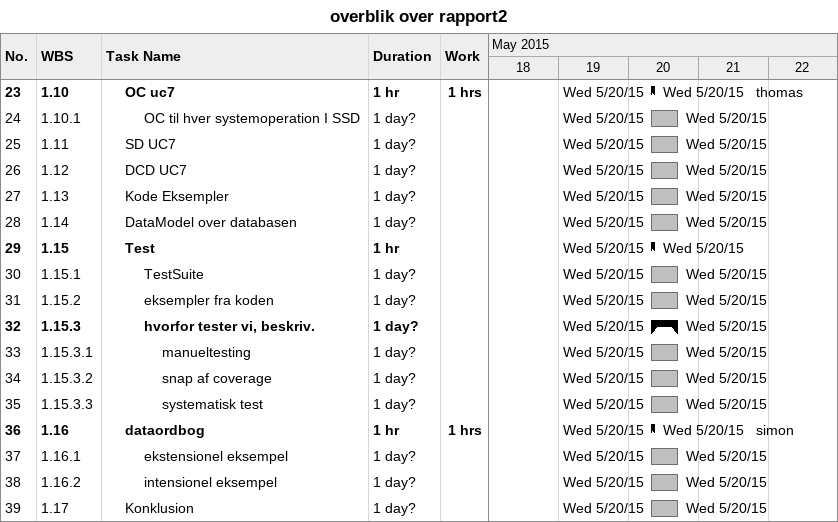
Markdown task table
overblik over rapport2

| ID | WBS | Task | Duration | Start | Finish | Resources | Work (h) |
|---|---|---|---|---|---|---|---|
| 23 | 1.10 | **OC uc7** | 1h | 2015-05-20 | 2015-05-20 | thomas | 1 |
| 24 | 1.10.1 | OC til hver systemoperation I SSD | 1d? | 2015-05-20 | 2015-05-20 |  |  |
| 25 | 1.11 | SD UC7 | 1d? | 2015-05-20 | 2015-05-20 |  |  |
| 26 | 1.12 | DCD UC7 | 1d? | 2015-05-20 | 2015-05-20 |  |  |
| 27 | 1.13 | Kode Eksempler | 1d? | 2015-05-20 | 2015-05-20 |  |  |
| 28 | 1.14 | DataModel over databasen | 1d? | 2015-05-20 | 2015-05-20 |  |  |
| 29 | 1.15 | **Test** | 1h | 2015-05-20 | 2015-05-20 |  |  |
| 30 | 1.15.1 | TestSuite | 1d? | 2015-05-20 | 2015-05-20 |  |  |
| 31 | 1.15.2 | eksempler fra koden | 1d? | 2015-05-20 | 2015-05-20 |  |  |
| 32 | 1.15.3 | **hvorfor tester vi, beskriv.** | 1d? | 2015-05-20 | 2015-05-20 |  |  |
| 33 | 1.15.3.1 | manueltesting | 1d? | 2015-05-20 | 2015-05-20 |  |  |
| 34 | 1.15.3.2 | snap af coverage | 1d? | 2015-05-20 | 2015-05-20 |  |  |
| 35 | 1.15.3.3 | systematisk test | 1d? | 2015-05-20 | 2015-05-20 |  |  |
| 36 | 1.16 | **dataordbog** | 1h | 2015-05-20 | 2015-05-20 | simon | 1 |
| 37 | 1.16.1 | ekstensionel eksempel | 1d? | 2015-05-20 | 2015-05-20 |  |  |
| 38 | 1.16.2 | intensionel eksempel | 1d? | 2015-05-20 | 2015-05-20 |  |  |
| 39 | 1.17 | Konklusion | 1d? | 2015-05-20 | 2015-05-20 |  |  |
